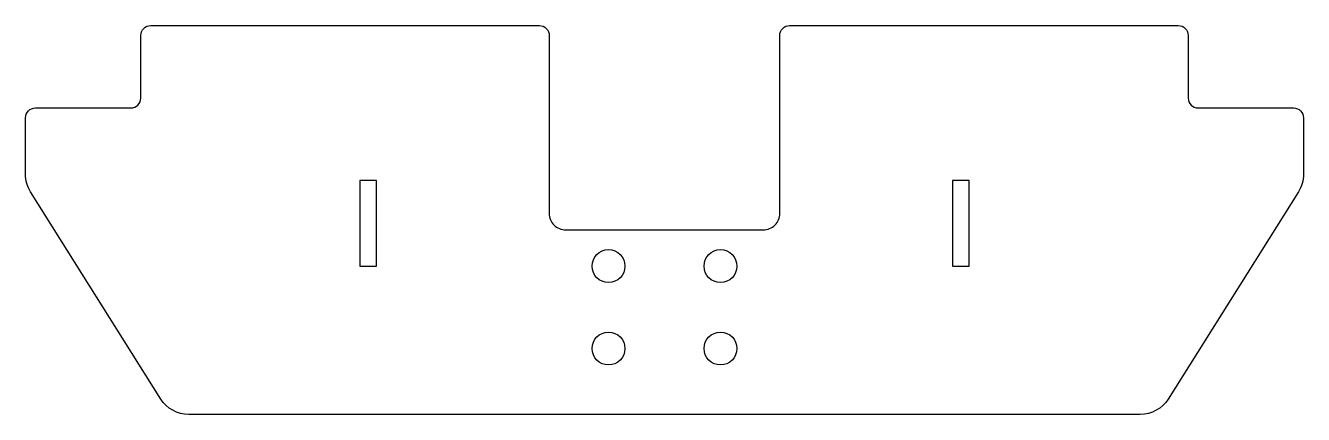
# Model space of a CAD drawing. Extents: x -194 to 194, y -59 to 59.
import ezdxf

# ---------------------------------------------------------------- set-up
doc = ezdxf.new("R2010")
doc.units = 0

msp = doc.modelspace()

# ---------------------------------------------------------------- linework, layer by layer
at = {"layer": '1'}
msp.add_lwpolyline([(194, 31), (194, 13.88, -0.141219), (192.47, 8.56), (152.94, -54.32, -0.257909), (144.47, -59), (-144.47, -59, -0.257909), (-152.94, -54.32), (-192.47, 8.56, -0.141219), (-194, 13.88), (-194, 31, -0.414214), (-191, 34), (-162, 34, 0.414214), (-159, 37), (-159, 56, -0.414214), (-156, 59), (-38, 59, -0.414214), (-35, 56), (-35, 2, 0.414214), (-30, -3), (30, -3, 0.414214), (35, 2), (35, 56, -0.414214), (38, 59), (156, 59, -0.414214), (159, 56), (159, 37, 0.414214), (162, 34), (191, 34, -0.414214)], format="xyb", close=True, dxfattribs=at)
for points in [[(-87.45, 12), (-92.55, 12), (-92.55, -14), (-87.45, -14)], [(92.55, 12), (87.45, 12), (87.45, -14), (92.55, -14)]]:
    msp.add_lwpolyline(points, close=True, dxfattribs=at)
for centre in [(-17, -14), (17, -14), (-17, -39), (17, -39)]:
    msp.add_circle(centre, 5, dxfattribs=at)

doc.saveas('drawing.dxf')
